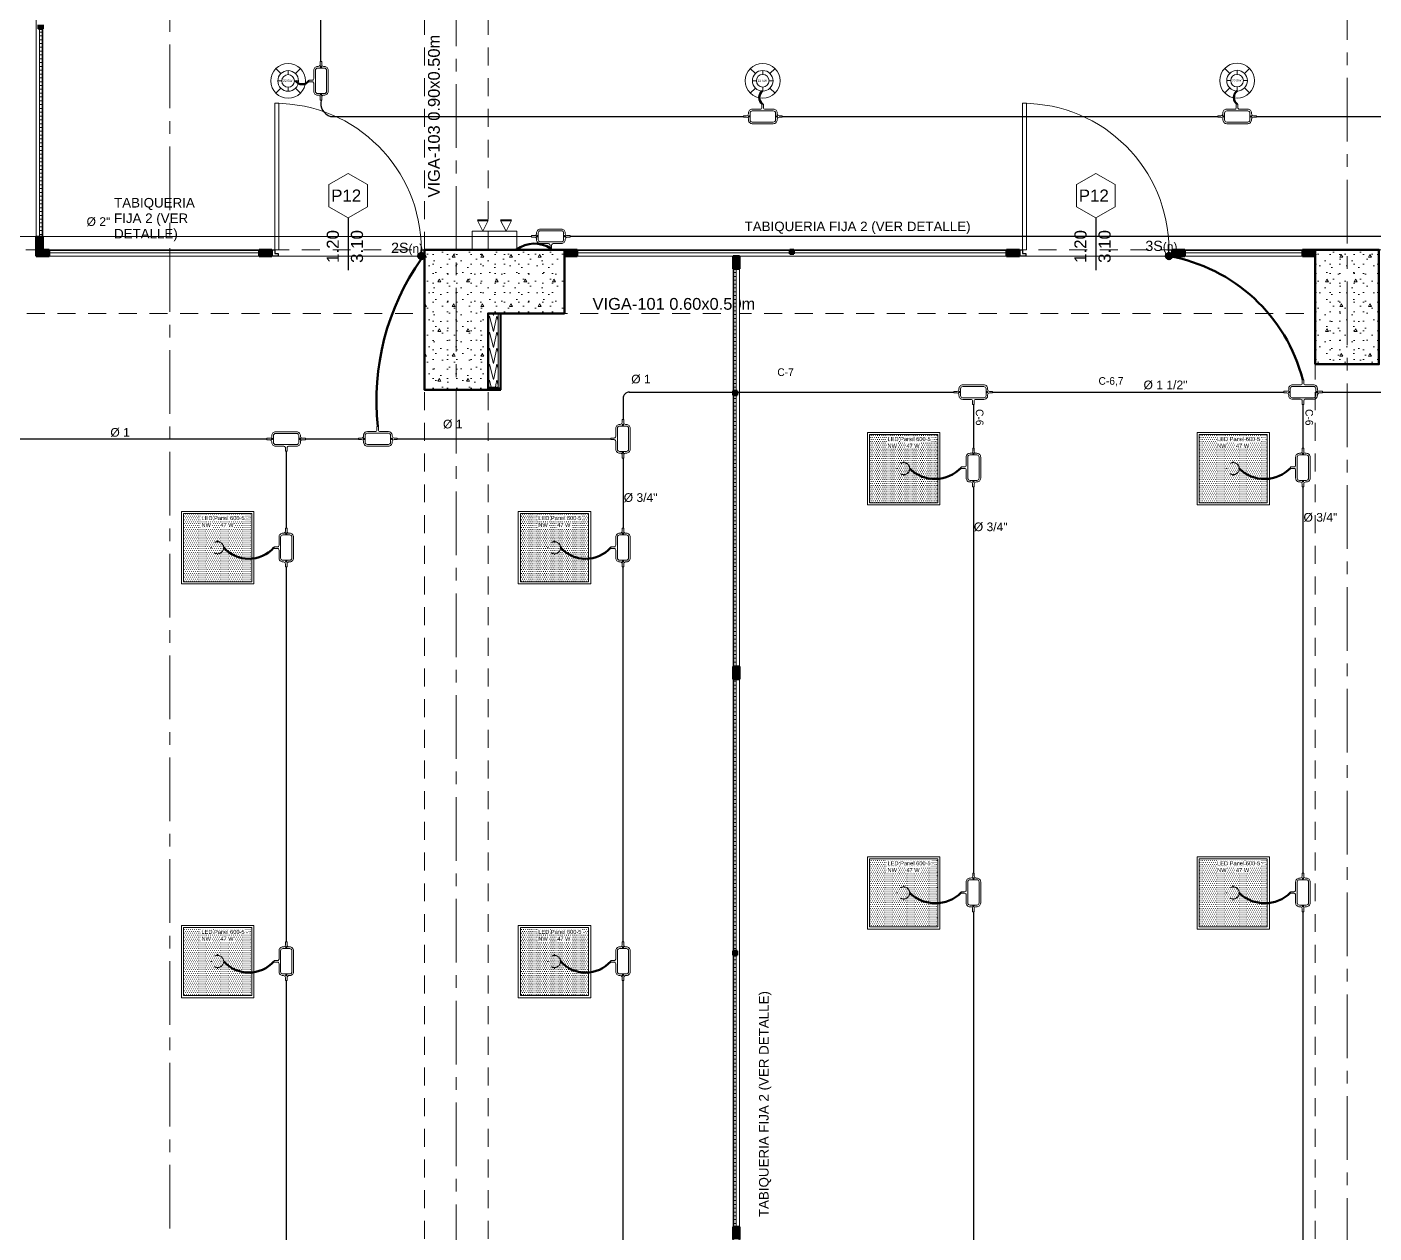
# Model space of a CAD drawing. Header units: inches. Extents: x -38 to 5698, y -33 to 92.
# Drawn here: x 297.45 to 308.03, y 9.67 to 19.15 of the extents above; entities that cross this region are included whole.
import ezdxf
from ezdxf.lldxf.tags import DXFTag

# ---------------------------------------------------------------- set-up
doc = ezdxf.new("R2010")
doc.units = ezdxf.units.IN
doc.header["$MEASUREMENT"] = 0
doc.set_wipeout_variables(frame=1)
for name, pattern in [('CONTINUA', [0]), ('DASHED', [0.75, 0.5, -0.25]), ('Hidden Line', [0.195611, 0.141111, -0.0545]), ('Punto & Raya', [0.65, 0.5, -0.075, 0, -0.075]), ('Rayas', [0.282222, 0.141111, -0.141111]), ('Wipeout_Contour', [1, 0, -1])]:
    doc.linetypes.add(name, pattern=pattern)
for name, color, linetype, lineweight in [('00 IE CKTO ILUMINACION', 3, 'Continuous', 50), ('00 IE CKTO TOMAS', 111, 'Rayas', 18), ('00_IE_Luminarias', 6, 'Continuous', 30), ('01 IE LUM LED EMP DN570B', 3, 'Continuous', 13), ('ALUMBRADO_CONDUIT', 30, 'CONDUIT1', 30), ('Bancas', 1, 'Continuous', 13), ('CABLEADO EXT.', 3, 'PVCSUBT', 30), ('Luminarias', 5, 'Continuous', 20), ('pulsador', 4, 'Continuous', 40), ('Simb_Alumbrado', 140, 'CONTINUA', 30)]:
    doc.layers.add(name, color=color, linetype=linetype, lineweight=lineweight)
for name, color, linetype in [('02 _ ARQ _ ALB _ Ejes Generales', 7, 'Continuous'), ('02 _ ARQ _ ALB _ Muros Interiores', 7, 'Continuous'), ('02 _ ARQ _ ZON _ Espacio.3D', 7, 'Continuous'), ('08 _ STR _ EXT _ 06 Columnas', 7, 'Continuous'), ('08 _ STR _ EXT _ 09 Vigas', 7, 'Continuous'), ('1TEXT', 8, 'Continuous'), ('Acabado - Muros', 7, 'Continuous'), ('Estructura - 04 MURO', 7, 'Continuous'), ('Marcador - Secciones', 251, 'Continuous'), ('Notas - Etiquetas', 251, 'Continuous')]:
    doc.layers.add(name, color=color, linetype=linetype)
doc.styles.add('Annotative', font='arial.ttf')
doc.styles.add('Arial', font='arial.ttf')
doc.styles.add('Estilo_Generado_4', font='swisse.ttf')
doc.styles.add('{18b73a54-fa43-428c-adcb-c1c7bbdf2c84}', font='Simplex.shx')
tags = doc.linetypes.add('CONDUIT1', pattern='A,1,-0.19772,["con",{18b73a54-fa43-428c-adcb-c1c7bbdf2c84},S=0.2,R=0,X=0,Y=-0.065594],-0.593642', length=1.791362).pattern_tags.tags
tags[6] = DXFTag(74, 10)
tags = doc.linetypes.add('PVCSUBT', pattern='A,0.6,-0.3,0.6,-0.075691,["PVC",Standard,S=0.2,R=0,X=0,Y=-0.093724],-0.621005', length=2.196696).pattern_tags.tags
tags[10] = DXFTag(74, 10)
pattern_1 = [(0, (277.50004, 6e-09), (0, 0.3897114), [0.024375, -0.200625]), (0, (277.61254, 0.19486), (0, 0.3897114), [0.024375, -0.200625]), (60, (277.50004, 6e-09), (-0.3375, 0.1948557), [0.024375, -0.200625]), (60, (277.72504, 6e-09), (-0.3375, 0.1948557), [0.024375, -0.200625]), (120, (277.5244, 6e-09), (0.3375, 0.1948557), [0.024375, -0.200625]), (120, (277.7494, 6e-09), (0.3375, 0.1948557), [0.024375, -0.200625]), (0, (277.50004, 0.0375), (0, 0.075), [0, -0.075, 0, -0.1125]), (45, (277.53754, 0.0375), (-0.05303301, 0.05303301), [0, -0.05625, 0, -0.09375])]
pattern_2 = [(0, (277.500038, 6e-09), (0, 0.03), [])]

# ---------------------------------------------------------------- blocks, each defined once
blk = doc.blocks.new('*X330', base_point=(2412.177, 0))
at = {"layer": 'Estructura - 04 MURO', "color": 9, "linetype": 'Continuous', "lineweight": 5}
for p, q in [((2435.784, 16.4), (2435.789, 16.38)), ((2435.789, 16.38), (2435.794, 16.4)), ((2435.809, 16.338), (2435.817, 16.374)), ((2435.817, 16.374), (2435.827, 16.337))]:
    blk.add_line(p, q, dxfattribs=at)
blk = doc.blocks.new('*X331', base_point=(2412.177, 0))
at = {"layer": 'Estructura - 04 MURO', "color": 9, "linetype": 'Continuous', "lineweight": 5}
for p, q in [((2435.747, 16.331), (2435.757, 16.374)), ((2435.757, 16.374), (2435.772, 16.32)), ((2435.805, 16.32), (2435.809, 16.338))]:
    blk.add_line(p, q, dxfattribs=at)
blk = doc.blocks.new('*X332', base_point=(2412.177, 0))
at = {"layer": 'Estructura - 04 MURO', "color": 9, "linetype": 'Continuous', "lineweight": 5}
for p, q in [((2435.747, 16.835), (2435.757, 16.878)), ((2435.757, 16.878), (2435.789, 16.758)), ((2435.785, 16.9), (2435.789, 16.884)), ((2435.789, 16.884), (2435.793, 16.9)), ((2435.789, 16.758), (2435.817, 16.878)), ((2435.817, 16.878), (2435.827, 16.841)), ((2435.747, 16.709), (2435.757, 16.752)), ((2435.757, 16.752), (2435.789, 16.632)), ((2435.789, 16.632), (2435.817, 16.752)), ((2435.817, 16.752), (2435.827, 16.715)), ((2435.747, 16.583), (2435.757, 16.626)), ((2435.757, 16.626), (2435.789, 16.506)), ((2435.789, 16.506), (2435.817, 16.626)), ((2435.817, 16.626), (2435.827, 16.589)), ((2435.747, 16.457), (2435.757, 16.5)), ((2435.757, 16.5), (2435.784, 16.4)), ((2435.794, 16.4), (2435.817, 16.5)), ((2435.817, 16.5), (2435.827, 16.463))]:
    blk.add_line(p, q, dxfattribs=at)
blk = doc.blocks.new('*U270')
at = {"layer": 'Luminarias', "linetype": 'DASHED', "lineweight": 0, "ltscale": 0.05}
blk.add_lwpolyline([(0, -0.005), (0, 0.005)], dxfattribs=at)
blk = doc.blocks.new('*U271')
at = {"color": 0, "linetype": 'ByBlock', "lineweight": -2, "transparency": 16777216}
for p, rotation in [((-0.05, 0), 90), ((0, -0.05), 180), ((0.05, 0), 269.9999999999999)]:
    blk.add_blockref('*U270', p, dxfattribs=dict(at, rotation=rotation))
blk.add_blockref('*U270', (0, 0.05), dxfattribs=at)
blk = doc.blocks.new('PANEL LED 50W')
at = {"layer": 'Luminarias'}
h = blk.add_hatch(dxfattribs=at)
h.set_pattern_fill('DOTS', color=4, scale=0.009097)
h.set_pattern_definition([(0, (0, -2e-14), (0.0072206, 0.01444116), [0, -0.01444116])])
h.paths.add_polyline_path([(-0.257, -0.257), (0.257, -0.257), (0.257, 0.257), (-0.257, 0.257)])
h.paths.add_polyline_path([(-0.13, 0.097), (0.185, 0.097), (0.185, 0.247), (-0.13, 0.247)], flags=24)
at = {"layer": 'Luminarias', "color": 4, "lineweight": 0}
for points in [[(-0.273, 0.273), (0.273, 0.273), (0.273, -0.273), (-0.273, -0.273)], [(-0.257, -0.257), (0.257, -0.257), (0.257, 0.257), (-0.257, 0.257)]]:
    blk.add_lwpolyline(points, close=True, dxfattribs=at)
at = {"layer": 'Luminarias', "color": 4, "linetype": 'DASHED', "lineweight": 0, "ltscale": 0.01}
blk.add_circle((0, 0), 0.0455, dxfattribs=at)
at = {"color": 4}
blk.add_blockref('*U271', (0, 0), dxfattribs=at)
at = {"layer": 'Luminarias', "color": 4, "insert": (-0.122, 0.239), "char_height": 0.03093, "width": 0.38285, "attachment_point": 1}
blk.add_mtext('{\\Ftxt|c0;LED Panel 600-5 - NW      47 W}', dxfattribs=at)
blk = doc.blocks.new('lumin 47')
at = {"layer": 'ALUMBRADO_CONDUIT', "xscale": 1.041283452965173, "yscale": 1.041283452965173, "zscale": 1.041283452965173}
blk.add_blockref('PANEL LED 50W', (-76.251, 24.243), dxfattribs=at)
blk = doc.blocks.new('LUMINARIA 2')
at = {"layer": '01 IE LUM LED EMP DN570B'}
for p, q in [((-0.094, 0.094), (-0.159, 0.158)), ((0.094, 0.094), (0.159, 0.158)), ((-0.094, -0.094), (-0.159, -0.158)), ((0.094, -0.094), (0.159, -0.158))]:
    blk.add_line(p, q, dxfattribs=at)
at = {"layer": '01 IE LUM LED EMP DN570B', "ltscale": 0.4}
for p, q in [((-0.081, 0), (-0.133, 0)), ((0, 0.081), (0, 0.133)), ((0.081, 0), (0.133, 0)), ((0, -0.081), (0, -0.133))]:
    blk.add_line(p, q, dxfattribs=at)
at = {"layer": '01 IE LUM LED EMP DN570B'}
for radius in [0.224, 0.133]:
    blk.add_circle((0, 0), radius, dxfattribs=at)
at = {"layer": '01 IE LUM LED EMP DN570B', "ltscale": 0.4}
blk.add_circle((0, 0), 0.0813, dxfattribs=at)
at = {"layer": '01 IE LUM LED EMP DN570B', "color": 8, "linetype": 'ByBlock', "lineweight": 80, "insert": (-0.065, 0.016), "char_height": 0.03, "width": 0.17858, "attachment_point": 1}
blk.add_mtext('{\\C3;22.5W}', dxfattribs=at)
blk = doc.blocks.new('oval t')
at = {"layer": 'Simb_Alumbrado', "lineweight": 13}
blk.add_lwpolyline([(0.0141, 0.0102, -0.414214), (0.0041, 0.0202), (0.0041, 0.0416), (-0.0056, 0.0416), (-0.0056, 0.0202, -0.414214), (-0.0156, 0.0102), (-0.0659, 0.0102, 0.414214), (-0.0899, -0.0138), (-0.0899, -0.0183, -0.414214), (-0.1019, -0.0303), (-0.1213, -0.0303), (-0.1213, -0.04), (-0.1016, -0.04, -0.451917), (-0.0897, -0.0535, 0.451917), (-0.0659, -0.0805), (0.0659, -0.0805, 0.414214), (0.0899, -0.0566), (0.0899, -0.0512, -0.398753), (0.1019, -0.0401), (0.1213, -0.0401), (0.1213, -0.0304), (0.1019, -0.0304, -0.368669), (0.0899, -0.0176), (0.0899, -0.0138, 0.414214), (0.0659, 0.0102), (0.0141, 0.0102)], format="xyb", dxfattribs=at)
blk.add_lwpolyline([(-0.0659, 0), (0.0659, 0, -0.414214), (0.0797, -0.0138), (0.0797, -0.0566, -0.414214), (0.0659, -0.0703), (-0.0659, -0.0703, -0.414214), (-0.0797, -0.0566), (-0.0797, -0.0138, -0.414214)], format="xyb", close=True, dxfattribs=at)
for points in [[(-0.0911, -0.0352), (-0.0828, -0.0352)], [(-0.0869, -0.031), (-0.0869, -0.0394)], [(0.0837, -0.0352), (0.0921, -0.0352)], [(0.0879, -0.031), (0.0879, -0.0394)]]:
    blk.add_lwpolyline(points, dxfattribs=at)
for centre in [(-0.0869, -0.0352), (0.0879, -0.0352)]:
    blk.add_circle(centre, 0.00419, dxfattribs=at)
blk = doc.blocks.new('CAJA CONDULET TIPO X')
at = {"layer": 'Simb_Alumbrado', "lineweight": 13}
for p, q in [((78.5283, -4.1616), (78.5283, -4.1519)), ((78.5283, -4.1519), (78.5497, -4.1519)), ((78.5497, -4.1616), (78.5283, -4.1616))]:
    blk.add_line(p, q, dxfattribs=at)
for points in [[(78.6505, -4.1716, -0.414214), (78.6605, -4.1616), (78.6819, -4.1616), (78.6819, -4.1519), (78.6605, -4.1519, -0.414214), (78.6505, -4.1419), (78.6505, -4.0916, 0.414214), (78.6265, -4.0677), (78.6219, -4.0677, -0.414214), (78.6099, -4.0557), (78.6099, -4.0363), (78.6002, -4.0363), (78.6002, -4.056, -0.451917), (78.5867, -4.0678, 0.451917), (78.5597, -4.0916), (78.5597, -4.1419)], [(78.5597, -4.1716), (78.5597, -4.2235, 0.414214), (78.5837, -4.2475), (78.589, -4.2475, -0.334232), (78.6002, -4.2595), (78.6002, -4.2789), (78.6099, -4.2789), (78.6099, -4.2595, -0.455912), (78.6227, -4.2475), (78.6265, -4.2475, 0.414214), (78.6505, -4.2235), (78.6505, -4.1716)]]:
    blk.add_lwpolyline(points, format="xyb", dxfattribs=at)
blk.add_lwpolyline([(78.6403, -4.0916), (78.6403, -4.2235, -0.414214), (78.6265, -4.2373), (78.5837, -4.2373, -0.414214), (78.5699, -4.2235), (78.5699, -4.0916, -0.414214), (78.5837, -4.0779), (78.6265, -4.0779, -0.414214)], format="xyb", close=True, dxfattribs=at)
for points in [[(78.6093, -4.0706), (78.6009, -4.0706)], [(78.6051, -4.0664), (78.6051, -4.0748)], [(78.6093, -4.2454), (78.6009, -4.2454)], [(78.6051, -4.2412), (78.6051, -4.2496)]]:
    blk.add_lwpolyline(points, dxfattribs=at)
for centre in [(78.6051, -4.0706), (78.6051, -4.2454)]:
    blk.add_circle(centre, 0.00419, dxfattribs=at)
for centre, start, end in [((78.5497, -4.1419), 270, 0), ((78.5497, -4.1716), 0, 90)]:
    blk.add_arc(centre, 0.01, start, end, dxfattribs=at)
blk = doc.blocks.new('pulsador')
at = {"layer": 'pulsador', "lineweight": 40}
h = blk.add_hatch(color=4, dxfattribs=at)
h.dxf.hatch_style = 1
h.paths.add_polyline_path([(246.231, 46.088, 1), (246.279, 46.088, 1)])
h.paths.add_polyline_path([(246.279, 46.088, -1), (246.232, 46.088, -1)], flags=16)
h.paths.add_polyline_path([(246.271, 46.088, -1), (246.239, 46.088, -1)], flags=0)
at = {"layer": 'pulsador'}
h = blk.add_hatch(color=4, dxfattribs=at)
h.dxf.hatch_style = 1
h.paths.add_polyline_path([(246.239, 46.088, 1), (246.271, 46.088, 1)])
at = {"layer": 'pulsador', "color": 4, "lineweight": 50}
blk.add_circle((246.255, 46.088), 0.0238, dxfattribs=at)
at = {"layer": 'pulsador', "color": 4, "lineweight": 40}
blk.add_circle((246.255, 46.088), 0.0235, dxfattribs=at)
at = {"layer": 'pulsador', "color": 4}
blk.add_circle((246.255, 46.088), 0.0159, dxfattribs=at)
blk = doc.blocks.new('luz de emergencia')
at = {"color": 5, "lineweight": 40}
for p, q in [((164.149, 48.937, 0), (164.233, 48.937, 0)), ((164.331, 48.937, 0), (164.415, 48.937, 0))]:
    blk.add_line(p, q, dxfattribs=at)
at = {"layer": '00_IE_Luminarias', "color": 5, "linetype": 'Continuous', "lineweight": 13}
for p, q in [((164.191, 49.021, 0), (164.149, 48.937, 0)), ((164.233, 48.937, 0), (164.191, 49.021, 0)), ((164.373, 49.021, 0), (164.331, 48.937, 0)), ((164.415, 48.937, 0), (164.373, 49.021, 0))]:
    blk.add_line(p, q, dxfattribs=at)
at = {"layer": '00_IE_Luminarias', "color": 5, "linetype": 'Continuous', "lineweight": 13, "elevation": 0}
blk.add_lwpolyline([(164.457, 49.021), (164.107, 49.021), (164.107, 49.167), (164.457, 49.167)], close=True, dxfattribs=at)

msp = doc.modelspace()

# ---------------------------------------------------------------- hatches: boundary and pattern name
at = {"layer": '08 _ STR _ EXT _ 06 Columnas', "linetype": 'Continuous', "lineweight": 9}
h = msp.add_hatch(dxfattribs=at)
h.set_pattern_fill('HORMIGÓN_EN_MASA_0002', style=0, pattern_type=2)
h.set_pattern_definition(pattern_1)
h.paths.add_polyline_path([(301.67, 17.4), (300.57, 17.4), (300.57, 16.3), (301.07, 16.3), (301.07, 16.9), (301.67, 16.9)])
h = msp.add_hatch(dxfattribs=at)
h.set_pattern_fill('HORMIGÓN_EN_MASA_0002', style=0, pattern_type=2)
h.set_pattern_definition(pattern_1)
h.paths.add_polyline_path([(307.57, 16.5), (308.07, 16.5), (308.07, 17.4), (307.57, 17.4)])
at = {"layer": 'Estructura - 04 MURO', "linetype": 'Continuous', "lineweight": 9}
for points in [[(301.17, 16.9), (301.15, 16.9), (301.15, 16.32), (301.17, 16.32)], [(301.15, 16.32), (301.07, 16.32), (301.07, 16.3), (301.15, 16.3)], [(301.17, 16.32), (301.15, 16.32), (301.17, 16.3)], [(301.15, 16.3), (301.17, 16.3), (301.15, 16.32)]]:
    msp.add_hatch(color=252, dxfattribs=at).paths.add_polyline_path(points)

# ---------------------------------------------------------------- linework, layer by layer
at = {"layer": '02 _ ARQ _ ALB _ Ejes Generales', "color": 251, "linetype": 'Punto & Raya', "lineweight": 13}
for p, q in [((300.82, 45.9), (300.82, 2.05)), ((307.82, 3.05), (307.82, 44.9))]:
    msp.add_line(p, q, dxfattribs=at)
at = {"layer": '02 _ ARQ _ ALB _ Muros Interiores', "color": 165, "linetype": 'Continuous', "lineweight": 15}
for p, q in [((299.395, 18.55), (299.395, 17.4)), ((299.425, 18.55), (299.395, 18.55)), ((299.425, 17.4), (299.425, 18.55)), ((305.27, 18.55), (305.27, 17.4)), ((305.3, 18.55), (305.27, 18.55)), ((305.3, 17.4), (305.3, 18.55)), ((299.395, 17.4), (299.425, 17.4)), ((305.27, 17.4), (305.3, 17.4))]:
    msp.add_line(p, q, dxfattribs=at)
at = {"layer": '02 _ ARQ _ ALB _ Muros Interiores', "color": 152, "linetype": 'Continuous', "lineweight": 25}
for p, q in [((299.97, 17.65), (299.97, 17.238)), ((305.845, 17.65), (305.845, 17.238))]:
    msp.add_line(p, q, dxfattribs=at)
at = {"layer": '02 _ ARQ _ ALB _ Muros Interiores', "color": 7, "linetype": 'Continuous', "lineweight": 80}
for p, q in [((299.37, 17.35), (299.37, 17.4)), ((300.57, 17.35), (300.57, 17.4)), ((305.245, 17.35), (305.245, 17.4)), ((306.445, 17.35), (306.445, 17.4))]:
    msp.add_line(p, q, dxfattribs=at)
at = {"layer": '02 _ ARQ _ ALB _ Muros Interiores', "color": 165, "linetype": 'Continuous', "lineweight": 25}
for p, q in [((299.37, 17.35), (299.37, 17.4)), ((299.37, 17.4), (299.395, 17.4)), ((299.395, 17.4), (299.395, 17.37)), ((299.395, 17.37), (299.42, 17.37)), ((299.42, 17.37), (299.42, 17.35)), ((300.52, 17.35), (300.52, 17.37)), ((300.52, 17.37), (300.545, 17.37)), ((300.545, 17.37), (300.545, 17.4)), ((300.545, 17.4), (300.57, 17.4)), ((300.57, 17.4), (300.57, 17.35)), ((305.245, 17.35), (305.245, 17.4)), ((305.245, 17.4), (305.27, 17.4)), ((305.27, 17.4), (305.27, 17.37)), ((305.27, 17.37), (305.295, 17.37)), ((305.295, 17.37), (305.295, 17.35)), ((306.395, 17.35), (306.395, 17.37)), ((306.395, 17.37), (306.42, 17.37)), ((306.42, 17.37), (306.42, 17.4)), ((306.42, 17.4), (306.445, 17.4)), ((306.445, 17.4), (306.445, 17.35)), ((299.42, 17.35), (299.37, 17.35)), ((300.57, 17.35), (300.52, 17.35)), ((305.295, 17.35), (305.245, 17.35)), ((306.445, 17.35), (306.395, 17.35))]:
    msp.add_line(p, q, dxfattribs=at)
at = {"layer": '02 _ ARQ _ ALB _ Muros Interiores', "color": 251, "linetype": 'Continuous', "lineweight": 13, "flags": 128}
for points in [[(299.97, 18), (299.818, 17.913), (299.818, 17.738), (299.97, 17.65), (300.122, 17.738), (300.122, 17.913)], [(305.845, 18), (305.693, 17.913), (305.693, 17.738), (305.845, 17.65), (305.997, 17.738), (305.997, 17.913)]]:
    msp.add_lwpolyline(points, close=True, dxfattribs=at)
at = {"layer": '02 _ ARQ _ ALB _ Muros Interiores', "color": 175, "linetype": 'Continuous', "lineweight": 15}
for centre in [(299.395, 17.4), (305.27, 17.4)]:
    msp.add_arc(centre, 1.15, 0, 90, dxfattribs=at)
at = {"layer": '02 _ ARQ _ ZON _ Espacio.3D', "color": 254, "linetype": 'Continuous', "lineweight": 0, "flags": 128}
msp.add_lwpolyline([(285.82, 11.584, 1.006545), (290.953, 6.45), (297.395, 6.45), (297.396, 7.7), (297.626, 7.7), (297.626, 6.451), (302.419, 6.45), (302.42, 7.7), (302.995, 7.7), (302.995, 17.35), (301.67, 17.35), (301.67, 16.9), (301.07, 16.9), (301.07, 16.3), (300.57, 16.3), (300.57, 17.35), (297.52, 17.35), (297.52, 26.596), (285.82, 26.596), (285.82, 22.766), (287.07, 22.766), (287.07, 22.498), (285.82, 22.498)], format="xyb", close=True, dxfattribs=at)
msp.add_lwpolyline([(308.07, 16.5), (307.57, 16.5), (307.57, 17.35), (303.045, 17.35), (303.044, 7.7), (306.953, 7.7), (306.951, 7.35), (307.57, 7.35), (307.57, 8.1), (308.07, 8.1)], dxfattribs=at)
at = {"layer": '08 _ STR _ EXT _ 06 Columnas', "color": 7, "linetype": 'Continuous', "lineweight": 60, "flags": 128}
msp.add_lwpolyline([(301.67, 17.4), (300.57, 17.4), (300.57, 16.3), (301.07, 16.3), (301.07, 16.9), (301.67, 16.9)], close=True, dxfattribs=at)
at = {"layer": '08 _ STR _ EXT _ 06 Columnas', "color": 7, "linetype": 'Continuous', "lineweight": 80, "flags": 128}
msp.add_lwpolyline([(307.57, 16.5), (308.07, 16.5), (308.07, 17.4), (307.57, 17.4)], close=True, dxfattribs=at)
at = {"layer": '08 _ STR _ EXT _ 09 Vigas', "color": 251, "linetype": 'Hidden Line', "lineweight": 13}
for p, q in [((300.57, 17.4), (300.57, 29.7)), ((301.07, 17.4), (301.07, 29.7)), ((294.07, 16.9), (300.57, 16.9)), ((300.57, 7.7), (300.57, 16.9)), ((301.07, 16.9), (307.57, 16.9)), ((301.07, 7.7), (301.07, 16.9)), ((307.57, 7.7), (307.57, 16.9))]:
    msp.add_line(p, q, dxfattribs=at)
at = {"layer": 'Acabado - Muros', "color": 7, "linetype": 'Continuous', "lineweight": 60}
for p, q in [((297.52, 17.4), (297.52, 17.35)), ((299.37, 17.4), (299.37, 17.35)), ((301.67, 17.4), (301.67, 17.35)), ((305.245, 17.4), (305.245, 17.35)), ((306.446, 17.4), (306.446, 17.35)), ((307.57, 17.4), (307.57, 17.35))]:
    msp.add_line(p, q, dxfattribs=at)
at = {"layer": 'ALUMBRADO_CONDUIT', "color": 30, "lineweight": 30, "ltscale": 0.4, "true_color": 0xf26722}
for p, q in [((299.757, 18.879), (299.757, 21.004)), ((302.131, 16.231), (302.131, 16.067)), ((305.035, 16.281), (307.322, 16.281)), ((307.626, 16.281), (309.909, 16.281)), ((304.884, 16.185), (304.884, 15.84)), ((307.473, 16.185), (307.473, 15.84)), ((296.854, 15.914), (299.333, 15.914)), ((299.635, 15.914), (300.052, 15.914)), ((300.356, 15.914), (302.034, 15.914)), ((299.484, 15.817), (299.484, 15.212)), ((302.131, 15.763), (302.131, 15.212)), ((304.884, 15.535), (304.884, 12.503)), ((307.473, 15.535), (307.473, 12.503)), ((299.484, 14.908), (299.484, 11.962)), ((302.13, 14.908), (302.13, 11.962)), ((304.884, 12.199), (304.884, 9.166)), ((307.473, 12.199), (307.473, 9.243)), ((299.484, 11.657), (299.484, 8.787)), ((302.13, 11.657), (302.13, 8.787))]:
    msp.add_line(p, q, dxfattribs=at)
for points in [[(299.832, 18.446), (303.077, 18.446)], [(303.381, 18.446), (306.805, 18.446)], [(307.11, 18.447), (310.534, 18.447)], [(301.716, 17.506), (310.585, 17.506)]]:
    msp.add_lwpolyline(points, dxfattribs=at)
at = {"layer": 'ALUMBRADO_CONDUIT'}
msp.add_arc((299.867, 18.553), 0.112, 168.5761, 251.6131, dxfattribs=at)
at = {"layer": 'ALUMBRADO_CONDUIT', "color": 30, "lineweight": 30, "ltscale": 0.4, "true_color": 0xf26722}
msp.add_arc((302.181, 16.231), 0.05, 90.0012, 180.0012, dxfattribs=at)
at = {"layer": 'CABLEADO EXT.', "color": 3, "lineweight": 80}
for centre, radius, start, end in [((299.609, 18.764), 0.0641, 216.0183, 323.9817), ((303.265, 18.595), 0.0641, 126.0183, 233.9817), ((306.994, 18.595), 0.0641, 126.0183, 233.9817), ((301.435, 17.216), 0.232, 56.5795, 127.322), ((302.126, 16.213), 1.934, 144.8371, 186.0216), ((304.582, 15.883), 0.284, 225.6346, 316.2036), ((307.172, 15.883), 0.284, 225.6346, 316.2036), ((299.19, 15.238), 0.266, 222.1806, 317.8195), ((301.837, 15.238), 0.266, 222.1806, 317.8195), ((304.584, 12.555), 0.289, 226.0045, 314.7818), ((307.173, 12.555), 0.289, 226.0045, 314.7818), ((299.19, 11.987), 0.266, 222.1806, 317.8195), ((301.837, 11.987), 0.266, 222.1806, 317.8195)]:
    msp.add_arc(centre, radius, start, end, dxfattribs=at)
at = {"layer": 'Estructura - 04 MURO', "color": 143, "linetype": 'Continuous', "lineweight": 5}
for p, q in [((301.15, 16.32), (301.15, 16.9)), ((301.07, 16.32), (301.15, 16.32))]:
    msp.add_line(p, q, dxfattribs=at)
at = {"layer": 'Estructura - 04 MURO', "color": 7, "linetype": 'Continuous', "lineweight": 40, "flags": 128}
for points in [[(301.17, 16.9), (301.15, 16.9)], [(301.17, 16.3), (301.17, 16.9)], [(301.07, 16.3), (301.17, 16.3)]]:
    msp.add_lwpolyline(points, dxfattribs=at)

# ---------------------------------------------------------------- block references
at = {"color": 4, "lineweight": 40}
for p in [(54.29, -28.738), (60.165, -28.738)]:
    msp.add_blockref('pulsador', p, dxfattribs=at)
at = {"xscale": 1.253906979044094, "yscale": 1.253906979044094, "zscale": 1.253906979044094, "rotation": 89.99999999999997}
msp.add_blockref('CAJA CONDULET TIPO X', (302.261, -82.282), dxfattribs=at)
for p in [(380.587, -8.563), (383.177, -8.563), (375.196, -9.184), (377.843, -9.184), (380.587, -11.896), (383.177, -11.896), (375.196, -12.435), (377.843, -12.435)]:
    msp.add_blockref('lumin 47', p)
at = {"layer": '01 IE LUM LED EMP DN570B', "xscale": 0.6105334384153049, "yscale": 0.6105334384153049, "zscale": 0.6105334384153049}
for p in [(299.499, 18.726), (303.228, 18.727), (306.956, 18.728)]:
    msp.add_blockref('LUMINARIA 2', p, dxfattribs=at)
at = {"layer": 'Bancas', "color": 252, "true_color": 0x939598, "yscale": 1.253906979044094, "zscale": 1.253906979044094}
for p, xscale, rotation in [((299.713, 18.727), 1.253906979044094, 90), ((301.564, 17.461), -1.253906979044094, 180), ((304.883, 16.237), 1.253906979044094, 180), ((302.086, 15.915), 1.253906979044094, 90), ((299.483, 15.869), 1.253906979044094, 180), ((304.84, 15.688), 1.253906979044094, 90), ((307.429, 15.688), 1.253906979044094, 90), ((299.44, 15.06), 1.253906979044094, 90), ((302.086, 15.06), 1.253906979044094, 90), ((304.84, 12.351), 1.253906979044094, 90), ((307.429, 12.351), 1.253906979044094, 90), ((299.44, 11.81), 1.253906979044094, 90), ((302.086, 11.81), 1.253906979044094, 90)]:
    msp.add_blockref('oval t', p, dxfattribs=dict(at, xscale=xscale, rotation=rotation))
at = {"layer": 'Bancas', "color": 252, "true_color": 0x939598, "xscale": 1.253906979044094, "yscale": 1.253906979044094, "zscale": 1.253906979044094}
for p in [(303.229, 18.491), (306.957, 18.491), (300.204, 15.958)]:
    msp.add_blockref('oval t', p, dxfattribs=at)
at = {"layer": 'Estructura - 04 MURO', "color": 7, "lineweight": 80}
for name in ['*X332', '*X331', '*X330']:
    msp.add_blockref(name, (277.5, 0), dxfattribs=at)
at = {"layer": 'pulsador', "color": 4, "lineweight": 40, "rotation": 180}
msp.add_blockref('luz de emergencia', (465.402, 66.567, 0), dxfattribs=at)

# ---------------------------------------------------------------- texts
at = {"layer": '00 IE CKTO ILUMINACION', "color": 3, "linetype": 'CONTINUA', "lineweight": 15}
for s, p in [('C-7', (303.343, 16.408)), ('C-6,7', (305.867, 16.339))]:
    msp.add_text(s, height=0.06, dxfattribs=at).set_placement(p)
for p in [(304.903, 16.148), (307.493, 16.148)]:
    msp.add_text('C-6', height=0.06, rotation=270, dxfattribs=at).set_placement(p)
at = {"layer": '00 IE CKTO TOMAS', "char_height": 0.08, "width": 0.76804, "attachment_point": 7, "style": 'Annotative'}
for s, insert in [('3S{\\H0.84375x;(n)}', (306.235, 17.37)), ('2S{\\H0.84375x;(n)}', (300.308, 17.355))]:
    msp.add_mtext(s, dxfattribs=dict(at, insert=insert))
at = {"layer": '02 _ ARQ _ ALB _ Muros Interiores', "color": 251, "lineweight": 25, "char_height": 0.095, "attachment_point": 7, "style": 'Estilo_Generado_4'}
for insert in [(299.837, 17.778), (305.712, 17.778)]:
    msp.add_mtext('\\A1;{\\pql;\\pt0;\\fSwis721 Ex BT|b0|i0|c0|p34;P12\\fSwis721 Ex BT|b0|i0|c0|p34;\\fSwis721 Ex BT|b0|i0|c0|p34;\\fSwis721 Ex BT|b0|i0|c0|p34;}', dxfattribs=dict(at, insert=insert))
at = {"layer": '02 _ ARQ _ ALB _ Muros Interiores', "color": 251, "lineweight": 25, "char_height": 0.095, "attachment_point": 7, "rotation": 90, "style": 'Estilo_Generado_4'}
for s, insert in [('\\A1;{\\pql;\\pt0;\\fSwis721 Ex BT|b0|i0|c0|p34;1.20\\fSwis721 Ex BT|b0|i0|c0|p34;\\A1{\\H.66x;\\S^  ;}\\fSwis721 Ex BT|b0|i0|c0|p34;\\fSwis721 Ex BT|b0|i0|c0|p34;}', (299.925, 17.296)), ('\\A1;{\\pql;\\pt0;\\fSwis721 Ex BT|b0|i0|c0|p34;3.10\\fSwis721 Ex BT|b0|i0|c0|p34;\\A1{\\H.66x;\\S^  ;}\\fSwis721 Ex BT|b0|i0|c0|p34;\\fSwis721 Ex BT|b0|i0|c0|p34;}', (300.115, 17.296)), ('\\A1;{\\pql;\\pt0;\\fSwis721 Ex BT|b0|i0|c0|p34;1.20\\fSwis721 Ex BT|b0|i0|c0|p34;\\A1{\\H.66x;\\S^  ;}\\fSwis721 Ex BT|b0|i0|c0|p34;\\fSwis721 Ex BT|b0|i0|c0|p34;}', (305.8, 17.296)), ('\\A1;{\\pql;\\pt0;\\fSwis721 Ex BT|b0|i0|c0|p34;3.10\\fSwis721 Ex BT|b0|i0|c0|p34;\\A1{\\H.66x;\\S^  ;}\\fSwis721 Ex BT|b0|i0|c0|p34;\\fSwis721 Ex BT|b0|i0|c0|p34;}', (305.99, 17.296))]:
    msp.add_mtext(s, dxfattribs=dict(at, insert=insert))
at = {"layer": '1TEXT', "color": 50, "linetype": 'Continuous', "style": 'Arial'}
for s, p in [('%%C 2"', (297.915, 17.587)), ('%%C 1', (302.195, 16.35)), ('%%C 1 1/2"', (306.221, 16.304)), ('%%C 1', (298.102, 15.931)), ('%%C 1', (300.716, 15.996)), ('%%C 3/4"', (302.136, 15.419)), ('%%C 3/4"', (304.887, 15.189)), ('%%C 3/4"', (307.478, 15.264))]:
    msp.add_text(s, height=0.0679, rotation=0, dxfattribs=at).set_placement(p)
at = {"layer": 'Notas - Etiquetas', "color": 8, "linetype": 'Continuous', "lineweight": 13, "rotation": 90, "style": 'Estilo_Generado_4'}
for s, insert, char_height, attachment_point in [('\\A1;{\\pql;\\fSwis721 Ex BT|b0|i0|c0|p34;VIGA-103\\fSwis721 Ex BT|b0|i0|c0|p34; \\fSwis721 Ex BT|b0|i0|c0|p34;0.90\\fSwis721 Ex BT|b0|i0|c0|p34;x\\fSwis721 Ex BT|b0|i0|c0|p34;0.50\\fSwis721 Ex BT|b0|i0|c0|p34;m}', (300.598, 17.81), 0.0925, 1), ('\\A1;{\\pql;\\fSwis721 Ex BT|b0|i0|c0|p34;TABIQUERIA FIJA 2 (VER DETALLE)\\fSwis721 Ex BT|b0|i0|c0|p34; }', (303.248, 9.8), 0.075, 4)]:
    msp.add_mtext(s, dxfattribs=dict(at, insert=insert, char_height=char_height, attachment_point=attachment_point))
at = {"layer": 'Notas - Etiquetas', "color": 8, "linetype": 'Continuous', "lineweight": 13, "insert": (298.131, 17.636), "char_height": 0.075, "width": 0.78901, "attachment_point": 4, "rotation": 359.9998, "line_spacing_factor": 0.973289, "style": 'Estilo_Generado_4'}
msp.add_mtext('\\A1;{\\pql;\\fSwis721 Ex BT|b0|i0|c0|p34;TABIQUERIA FIJA 2 (VER DETALLE)\\fSwis721 Ex BT|b0|i0|c0|p34; }', dxfattribs=at)
at = {"layer": 'Notas - Etiquetas', "color": 8, "linetype": 'Continuous', "lineweight": 13, "style": 'Estilo_Generado_4'}
for s, insert, char_height, attachment_point in [('\\A1;{\\pql;\\fSwis721 Ex BT|b0|i0|c0|p34;TABIQUERIA FIJA 2 (VER DETALLE)\\fSwis721 Ex BT|b0|i0|c0|p34; }', (303.086, 17.572), 0.075, 4), ('\\A1;{\\pql;\\fSwis721 Ex BT|b0|i0|c0|p34;VIGA-101\\fSwis721 Ex BT|b0|i0|c0|p34; \\fSwis721 Ex BT|b0|i0|c0|p34;0.60\\fSwis721 Ex BT|b0|i0|c0|p34;x\\fSwis721 Ex BT|b0|i0|c0|p34;0.50\\fSwis721 Ex BT|b0|i0|c0|p34;m}', (301.891, 16.927), 0.0925, 7)]:
    msp.add_mtext(s, dxfattribs=dict(at, insert=insert, char_height=char_height, attachment_point=attachment_point))

# ---------------------------------------------------------------- next in the draw order: wipeouts: each hides what was drawn before it
at = {"color": 254, "linetype": 'Wipeout_Contour', "lineweight": 0, "ltscale": 14594.071558}
msp.add_wipeout([(297.52, 19.15), (297.52, 17.5), (297.57, 17.5), (297.57, 19.134), (297.537, 19.134), (297.537, 19.15)], dxfattribs=at).dxf.layer = 'Acabado - Muros'
at = {"color": 254, "linetype": 'Wipeout_Contour', "lineweight": 0, "ltscale": 9732.736568}
msp.add_wipeout([(297.62, 17.4), (297.62, 17.35), (299.27, 17.35), (299.27, 17.4)], dxfattribs=at).dxf.layer = 'Acabado - Muros'
at = {"color": 254, "linetype": 'Wipeout_Contour', "lineweight": 0, "ltscale": 14633.564817}
msp.add_wipeout([(303.474, 17.367), (303.458, 17.367), (303.458, 17.35), (305.145, 17.35), (305.145, 17.4), (303.474, 17.4)], dxfattribs=at).dxf.layer = 'Acabado - Muros'
at = {"color": 254, "linetype": 'Wipeout_Contour', "lineweight": 0, "ltscale": 9766.987678}
msp.add_wipeout([(306.546, 17.4), (306.546, 17.35), (307.47, 17.35), (307.47, 17.4)], dxfattribs=at).dxf.layer = 'Acabado - Muros'
at = {"color": 254, "linetype": 'Wipeout_Contour', "lineweight": 0, "ltscale": 14626.1821}
msp.add_wipeout([(302.995, 16.258), (302.995, 14.125), (303.045, 14.125), (303.045, 16.275), (303.028, 16.275), (303.028, 16.258)], dxfattribs=at).dxf.layer = 'Acabado - Muros'
at = {"color": 254, "linetype": 'Wipeout_Contour', "lineweight": 0, "ltscale": 14626.068276}
msp.add_wipeout([(303.045, 14.025), (302.995, 14.025), (302.995, 11.891), (303.028, 11.891), (303.028, 11.875), (303.045, 11.875)], dxfattribs=at).dxf.layer = 'Acabado - Muros'

# ---------------------------------------------------------------- next in the draw order: linework, layer by layer
at = {"layer": 'Acabado - Muros', "color": 251, "linetype": 'Continuous', "lineweight": 13, "flags": 128}
for points in [[(297.52, 17.5), (297.52, 19.15), (297.52, 21.3)], [(297.57, 17.5), (297.57, 19.134)], [(299.27, 17.4), (297.62, 17.4)], [(307.47, 17.4), (306.546, 17.4)], [(299.27, 17.35), (297.62, 17.35)], [(307.47, 17.35), (306.546, 17.35)]]:
    msp.add_lwpolyline(points, dxfattribs=at)

# ---------------------------------------------------------------- next in the draw order: wipeouts: each hides what was drawn before it
at = {"color": 254, "linetype": 'Wipeout_Contour', "lineweight": 0, "ltscale": 14624.788178}
msp.add_wipeout([(301.77, 17.35), (303.458, 17.35), (303.458, 17.367), (303.441, 17.367), (303.441, 17.4), (301.77, 17.4)], dxfattribs=at).dxf.layer = 'Acabado - Muros'
at = {"color": 254, "linetype": 'Wipeout_Contour', "lineweight": 0, "ltscale": 14626.209691}
msp.add_wipeout([(303.045, 17.25), (302.995, 17.25), (302.995, 16.291), (303.028, 16.291), (303.028, 16.275), (303.045, 16.275)], dxfattribs=at).dxf.layer = 'Acabado - Muros'
at = {"color": 254, "linetype": 'Wipeout_Contour', "lineweight": 0, "ltscale": 14626.035725}
msp.add_wipeout([(302.995, 11.858), (302.995, 9.725), (303.045, 9.725), (303.045, 11.875), (303.028, 11.875), (303.028, 11.858)], dxfattribs=at).dxf.layer = 'Acabado - Muros'

# ---------------------------------------------------------------- next in the draw order: linework, layer by layer
at = {"layer": 'Acabado - Muros', "color": 251, "linetype": 'Continuous', "lineweight": 13, "flags": 128}
for points in [[(303.441, 17.4), (301.77, 17.4)], [(305.145, 17.4), (303.474, 17.4)], [(305.145, 17.35), (301.77, 17.35)], [(302.995, 16.291), (302.995, 17.25)], [(303.045, 14.125), (303.045, 16.275), (303.045, 17.25)], [(302.995, 14.125), (302.995, 16.258)], [(302.995, 11.891), (302.995, 14.025)], [(303.045, 9.725), (303.045, 11.875), (303.045, 14.025)], [(302.995, 9.725), (302.995, 11.858)]]:
    msp.add_lwpolyline(points, dxfattribs=at)

# ---------------------------------------------------------------- next in the draw order: wipeouts: each hides what was drawn before it
at = {"color": 254, "linetype": 'Wipeout_Contour', "lineweight": 0, "ltscale": 9729.20486}
msp.add_wipeout([(297.565, 19.134), (297.545, 19.134), (297.545, 17.5), (297.565, 17.5)], dxfattribs=at).dxf.layer = 'Acabado - Muros'
at = {"color": 254, "linetype": 'Wipeout_Contour', "lineweight": 0, "ltscale": 9732.736853}
msp.add_wipeout([(297.62, 17.395), (297.62, 17.375), (299.27, 17.375), (299.27, 17.395)], dxfattribs=at).dxf.layer = 'Acabado - Muros'
at = {"color": 254, "linetype": 'Wipeout_Contour', "lineweight": 0, "ltscale": 9766.987962}
msp.add_wipeout([(306.546, 17.395), (306.546, 17.375), (307.47, 17.375), (307.47, 17.395)], dxfattribs=at).dxf.layer = 'Acabado - Muros'

# ---------------------------------------------------------------- next in the draw order: hatches: boundary and pattern name
at = {"layer": 'Acabado - Muros', "linetype": 'Continuous', "lineweight": 0}
for points in [[(297.537, 19.167), (297.537, 19.134), (297.57, 19.134), (297.57, 19.167)], [(297.57, 17.5), (297.52, 17.5), (297.52, 17.4), (297.57, 17.4)], [(297.62, 17.4), (297.52, 17.4), (297.52, 17.35), (297.62, 17.35)], [(299.27, 17.4), (299.27, 17.35), (299.37, 17.35), (299.37, 17.4)], [(306.546, 17.4), (306.446, 17.4), (306.446, 17.35), (306.546, 17.35)], [(307.47, 17.4), (307.47, 17.35), (307.57, 17.35), (307.57, 17.4)]]:
    msp.add_hatch(color=254, dxfattribs=at).paths.add_polyline_path(points)
h = msp.add_hatch(dxfattribs=at)
h.set_pattern_fill('CONTRACHAPADO_0002', color=254, style=0, pattern_type=2)
h.set_pattern_definition(pattern_2)
h.paths.add_polyline_path([(297.565, 19.134), (297.545, 19.134), (297.545, 17.5), (297.565, 17.5)])

# ---------------------------------------------------------------- next in the draw order: linework, layer by layer
at = {"layer": 'Acabado - Muros', "color": 7, "linetype": 'Continuous', "lineweight": 60}
for p, q in [((297.537, 19.167), (297.537, 19.134)), ((297.57, 19.167), (297.57, 19.134)), ((297.57, 19.134), (297.537, 19.134)), ((297.52, 17.5), (297.52, 17.4)), ((297.57, 17.5), (297.52, 17.5)), ((297.57, 17.5), (297.57, 17.4)), ((297.62, 17.4), (297.52, 17.4)), ((297.57, 17.4), (297.52, 17.4)), ((297.62, 17.4), (297.62, 17.35)), ((299.27, 17.4), (299.27, 17.35)), ((299.37, 17.4), (299.27, 17.4)), ((306.546, 17.4), (306.446, 17.4)), ((306.546, 17.4), (306.546, 17.35)), ((307.47, 17.4), (307.47, 17.35)), ((307.57, 17.4), (307.47, 17.4)), ((297.62, 17.35), (297.52, 17.35)), ((299.37, 17.35), (299.27, 17.35)), ((306.546, 17.35), (306.446, 17.35)), ((307.57, 17.35), (307.47, 17.35))]:
    msp.add_line(p, q, dxfattribs=at)
at = {"layer": 'Acabado - Muros', "color": 7, "linetype": 'Continuous', "lineweight": 13, "flags": 128}
for points in [[(297.565, 19.134), (297.545, 19.134), (297.545, 17.5), (297.565, 17.5)], [(297.62, 17.395), (297.62, 17.375), (299.27, 17.375), (299.27, 17.395)], [(306.546, 17.395), (306.546, 17.375), (307.47, 17.375), (307.47, 17.395)]]:
    msp.add_lwpolyline(points, close=True, dxfattribs=at)
at = {"layer": 'ALUMBRADO_CONDUIT', "color": 30, "lineweight": 30, "ltscale": 0.4, "true_color": 0xf26722}
msp.add_lwpolyline([(296.969, 17.612), (296.969, 17.555, 0.414214), (297.019, 17.505), (301.412, 17.506)], format="xyb", dxfattribs=at)
at = {"layer": 'CABLEADO EXT.', "color": 3, "lineweight": 80}
msp.add_arc((306.19, 16.045), 1.325, 14.5477, 80.0114, dxfattribs=at)
at = {"layer": 'Marcador - Secciones', "color": 251, "linetype": 'Punto & Raya', "lineweight": 13}
msp.add_line((298.57, 46.211), (298.57, 0.888), dxfattribs=at)

# ---------------------------------------------------------------- next in the draw order: wipeouts: each hides what was drawn before it
at = {"color": 254, "linetype": 'Wipeout_Contour', "lineweight": 0, "ltscale": 9749.37837}
msp.add_wipeout([(301.77, 17.395), (301.77, 17.375), (303.441, 17.375), (303.441, 17.395)], dxfattribs=at).dxf.layer = 'Acabado - Muros'
at = {"color": 254, "linetype": 'Wipeout_Contour', "lineweight": 0, "ltscale": 9750.937324}
msp.add_wipeout([(303, 16.258), (303, 14.125), (303.02, 14.125), (303.02, 16.258)], dxfattribs=at).dxf.layer = 'Acabado - Muros'
at = {"color": 254, "linetype": 'Wipeout_Contour', "lineweight": 0, "ltscale": 9750.843535}
msp.add_wipeout([(303, 11.858), (303, 9.725), (303.02, 9.725), (303.02, 11.858)], dxfattribs=at).dxf.layer = 'Acabado - Muros'

# ---------------------------------------------------------------- next in the draw order: hatches: boundary and pattern name
at = {"layer": 'Acabado - Muros', "linetype": 'Continuous', "lineweight": 0}
for points in [[(301.77, 17.4), (301.67, 17.4), (301.67, 17.35), (301.77, 17.35)], [(303.045, 9.725), (302.995, 9.725), (302.995, 9.625), (303.045, 9.625)]]:
    msp.add_hatch(color=254, dxfattribs=at).paths.add_polyline_path(points)
h = msp.add_hatch(dxfattribs=at)
h.set_pattern_fill('CONTRACHAPADO_0002', color=254, style=0, pattern_type=2)
h.set_pattern_definition(pattern_2)
h.paths.add_polyline_path([(303, 16.258), (303, 14.125), (303.02, 14.125), (303.02, 16.258)])
h = msp.add_hatch(dxfattribs=at)
h.set_pattern_fill('CONTRACHAPADO_0002', color=254, style=0, pattern_type=2)
h.set_pattern_definition(pattern_2)
h.paths.add_polyline_path([(303, 11.858), (303, 9.725), (303.02, 9.725), (303.02, 11.858)])

# ---------------------------------------------------------------- next in the draw order: linework, layer by layer
at = {"layer": 'Acabado - Muros', "color": 7, "linetype": 'Continuous', "lineweight": 60}
for p, q in [((301.77, 17.4), (301.67, 17.4)), ((301.77, 17.4), (301.77, 17.35)), ((301.77, 17.35), (301.67, 17.35)), ((303.045, 17.35), (302.995, 17.35)), ((303.045, 14.125), (302.995, 14.125)), ((302.995, 9.725), (302.995, 9.625)), ((303.045, 9.725), (302.995, 9.725)), ((303.045, 9.725), (303.045, 9.625))]:
    msp.add_line(p, q, dxfattribs=at)
at = {"layer": 'Acabado - Muros', "color": 7, "linetype": 'Continuous', "lineweight": 13, "flags": 128}
for points in [[(301.77, 17.395), (301.77, 17.375), (303.441, 17.375), (303.441, 17.395)], [(303, 16.258), (303.02, 16.258), (303.02, 14.125), (303, 14.125)], [(303, 11.858), (303.02, 11.858), (303.02, 9.725), (303, 9.725)]]:
    msp.add_lwpolyline(points, close=True, dxfattribs=at)

# ---------------------------------------------------------------- next in the draw order: wipeouts: each hides what was drawn before it
at = {"color": 254, "linetype": 'Wipeout_Contour', "lineweight": 0, "ltscale": 9756.194168}
msp.add_wipeout([(303.474, 17.395), (303.474, 17.375), (305.145, 17.375), (305.145, 17.395)], dxfattribs=at).dxf.layer = 'Acabado - Muros'
at = {"color": 254, "linetype": 'Wipeout_Contour', "lineweight": 0, "ltscale": 9750.977987}
msp.add_wipeout([(303, 17.25), (303, 16.291), (303.02, 16.291), (303.02, 17.25)], dxfattribs=at).dxf.layer = 'Acabado - Muros'
at = {"color": 254, "linetype": 'Wipeout_Contour', "lineweight": 0, "ltscale": 9750.885746}
msp.add_wipeout([(303, 14.025), (303, 11.891), (303.02, 11.891), (303.02, 14.025)], dxfattribs=at).dxf.layer = 'Acabado - Muros'

# ---------------------------------------------------------------- next in the draw order: hatches: boundary and pattern name
at = {"layer": 'Acabado - Muros', "linetype": 'Continuous', "lineweight": 0}
for points in [[(303.441, 17.367), (303.474, 17.367), (303.474, 17.4), (303.441, 17.4)], [(305.145, 17.4), (305.145, 17.35), (305.245, 17.35), (305.245, 17.4)], [(302.995, 17.25), (303.045, 17.25), (303.045, 17.35), (302.995, 17.35)], [(303.028, 16.291), (302.995, 16.291), (302.995, 16.258), (303.028, 16.258)], [(303.045, 14.125), (302.995, 14.125), (302.995, 14.025), (303.045, 14.025)], [(303.028, 11.891), (302.995, 11.891), (302.995, 11.858), (303.028, 11.858)]]:
    msp.add_hatch(color=254, dxfattribs=at).paths.add_polyline_path(points)
h = msp.add_hatch(dxfattribs=at)
h.set_pattern_fill('CONTRACHAPADO_0002', color=254, style=0, pattern_type=2)
h.set_pattern_definition(pattern_2)
h.paths.add_polyline_path([(303, 17.25), (303, 16.291), (303.02, 16.291), (303.02, 17.25)])
h = msp.add_hatch(dxfattribs=at)
h.set_pattern_fill('CONTRACHAPADO_0002', color=254, style=0, pattern_type=2)
h.set_pattern_definition(pattern_2)
h.paths.add_polyline_path([(303, 14.025), (303, 11.891), (303.02, 11.891), (303.02, 14.025)])

# ---------------------------------------------------------------- next in the draw order: linework, layer by layer
at = {"layer": '08 _ STR _ EXT _ 09 Vigas', "color": 251, "linetype": 'Hidden Line', "lineweight": 13}
msp.add_line((287.07, 17.4), (321.57, 17.4), dxfattribs=at)
at = {"layer": 'Acabado - Muros', "color": 7, "linetype": 'Continuous', "lineweight": 60}
for p, q in [((303.441, 17.4), (303.441, 17.367)), ((303.474, 17.4), (303.441, 17.4)), ((303.474, 17.367), (303.441, 17.367)), ((303.474, 17.4), (303.474, 17.367)), ((305.145, 17.4), (305.145, 17.35)), ((305.245, 17.4), (305.145, 17.4)), ((302.995, 17.35), (302.995, 17.25)), ((303.045, 17.35), (303.045, 17.25)), ((305.245, 17.35), (305.145, 17.35)), ((303.045, 17.25), (302.995, 17.25)), ((302.995, 16.291), (302.995, 16.258)), ((303.028, 16.291), (302.995, 16.291)), ((303.028, 16.258), (302.995, 16.258)), ((303.028, 16.291), (303.028, 16.258)), ((302.995, 14.125), (302.995, 14.025)), ((303.045, 14.125), (303.045, 14.025)), ((303.045, 14.025), (302.995, 14.025)), ((302.995, 11.891), (302.995, 11.858)), ((303.028, 11.891), (302.995, 11.891)), ((303.028, 11.858), (302.995, 11.858)), ((303.028, 11.891), (303.028, 11.858))]:
    msp.add_line(p, q, dxfattribs=at)
at = {"layer": 'Acabado - Muros', "color": 7, "linetype": 'Continuous', "lineweight": 13, "flags": 128}
for points in [[(303.474, 17.395), (303.474, 17.375), (305.145, 17.375), (305.145, 17.395)], [(303, 17.25), (303.02, 17.25), (303.02, 16.291), (303, 16.291)], [(303, 14.025), (303.02, 14.025), (303.02, 11.891), (303, 11.891)]]:
    msp.add_lwpolyline(points, close=True, dxfattribs=at)
at = {"layer": 'ALUMBRADO_CONDUIT', "color": 30, "lineweight": 30, "ltscale": 0.4, "true_color": 0xf26722}
msp.add_line((302.18, 16.281), (304.731, 16.281), dxfattribs=at)

doc.saveas('drawing.dxf')
